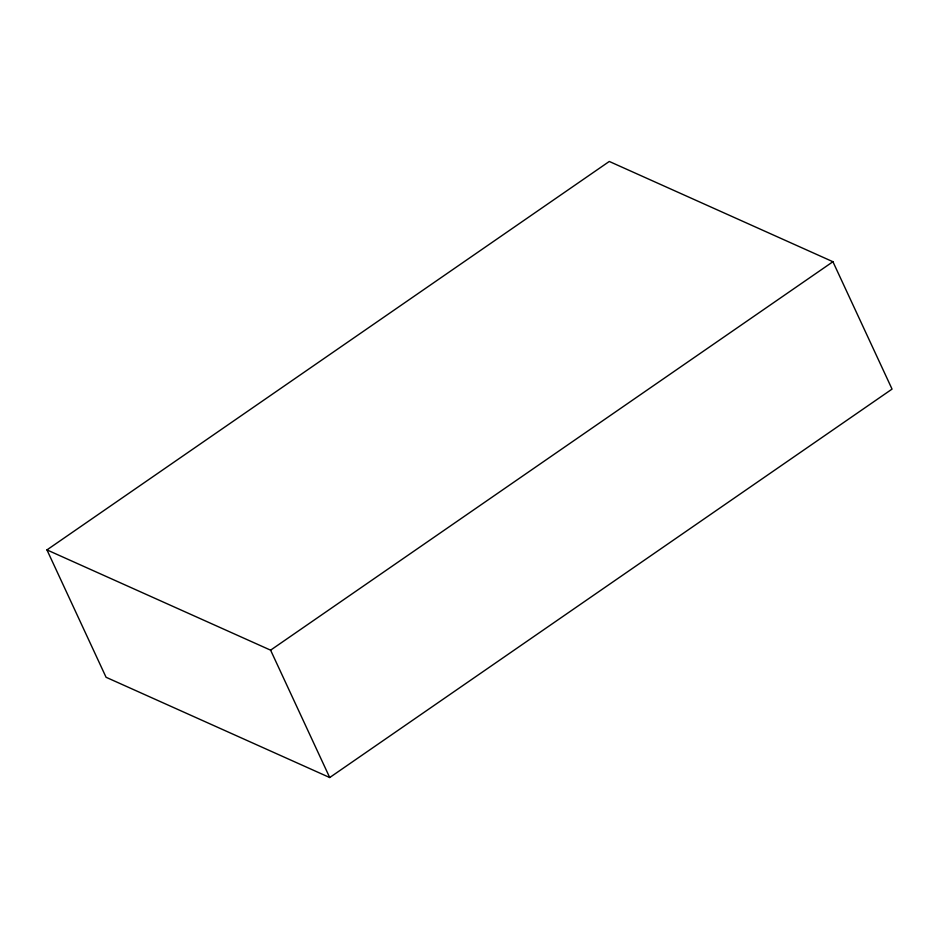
<?xml version="1.0" encoding="UTF-8"?>
<svg xmlns="http://www.w3.org/2000/svg" width="939" height="939" viewBox="0 0 939 939"><rect width="100%" height="100%" fill="white"/><g stroke="black" fill="none" stroke-linecap="round" stroke-linejoin="round"><path stroke-width="1.41" d="M46.95 549.902L609.282 161.461L832.928 261.723L892.05 389.098L329.718 777.539L106.072 677.277L46.95 549.902L270.596 650.164L329.718 777.539M270.596 650.164L832.928 261.723"/></g></svg>
